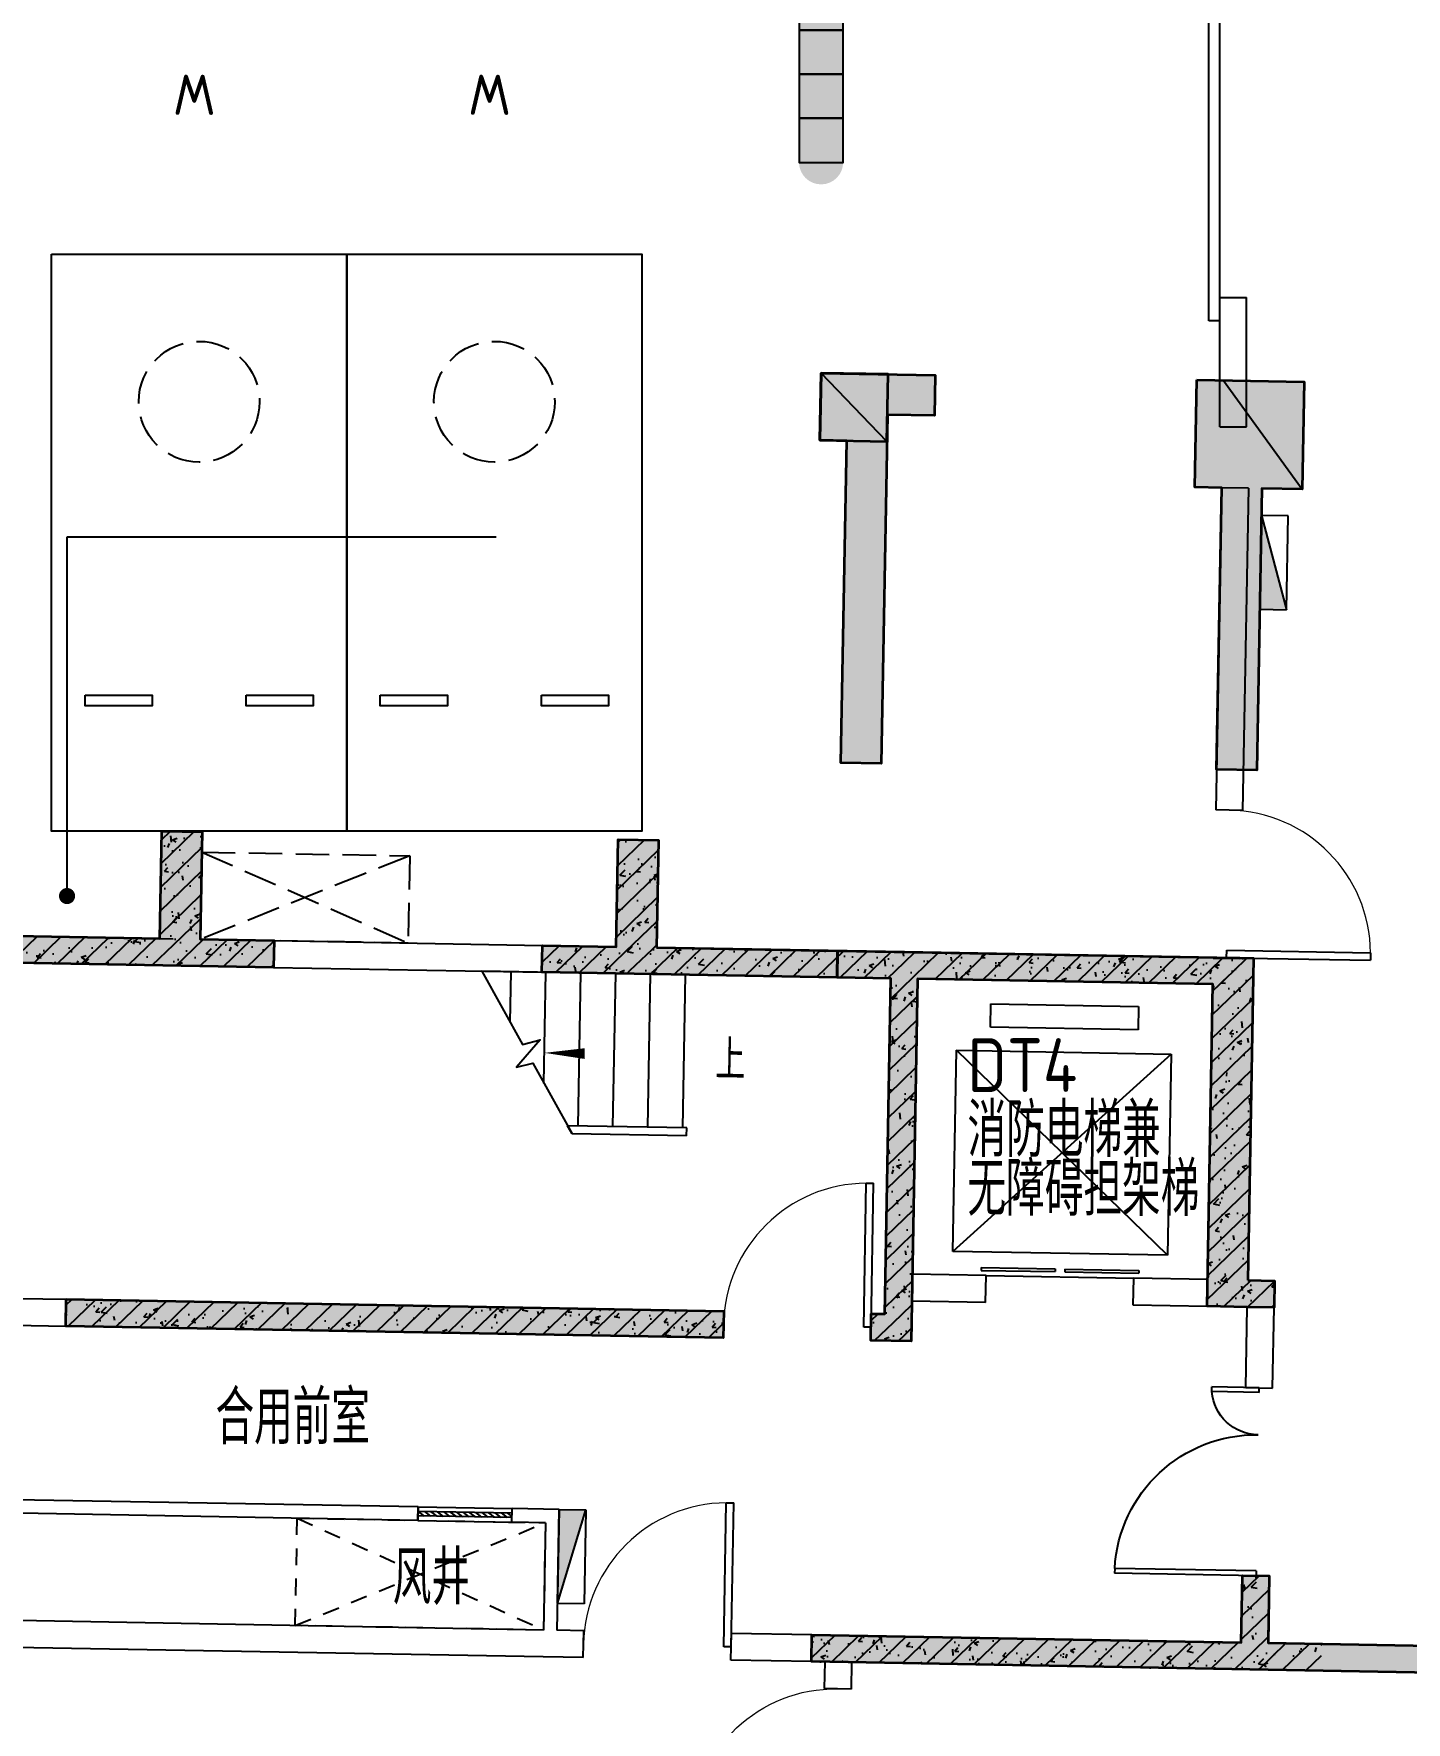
# Model space of a CAD drawing. Extents: x 512858 to 514372, y -232486 to -231710.
# Drawn here: x 512914.15 to 512924.38, y -232226.67 to -232214.09 of the extents above; entities that cross this region are included whole.
import ezdxf
from ezdxf.enums import TextEntityAlignment as Align

# ---------------------------------------------------------------- set-up
doc = ezdxf.new("R2010")
doc.units = 0
doc.header["$LTSCALE"] = 1000
for name, pattern in [('1#HXT-B2$0$CACHE2', [0.1875, 0.125, -0.0625]), ('1#HXT-B2$0$DASH', [0.35, 0.25, -0.1]), ('B1F_车位$0$__DASH', [0.35, 0.25, -0.1]), ('B1F_车位$0$DASH', [0.35, 0.25, -0.1]), ('DASH', [0.35, 0.25, -0.1])]:
    doc.linetypes.add(name, pattern=pattern)
doc.layers.get('0').update_dxf_attribs({"color": 252})
for name, color, linetype in [('1#HXT-B2$0$A-ANNO-50-SYMB', 252, 'Continuous'), ('1#HXT-B2$0$A-DOOR', 252, 'Continuous'), ('1#HXT-B2$0$A-FIRE-DOOR', 252, 'Continuous'), ('1#HXT-B2$0$A-HOLE-E', 252, 'Continuous'), ('1#HXT-B2$0$A-HOLE-H', 252, '1#HXT-B2$0$CACHE2'), ('1#HXT-B2$0$A-PATT-COLU', 252, 'Continuous'), ('1#HXT-B2$0$A-STAIR', 252, 'Continuous'), ('1#HXT-B2$0$A-STR-CONC-B', 252, 'Continuous'), ('1#HXT-B2$0$A-WALL-S', 252, 'Continuous'), ('1#HXT-B2$0$A-WINDOW', 252, 'Continuous'), ('_0', 252, 'Continuous'), ('A-ANNO-HATC-PATT', 252, 'Continuous'), ('A-ANNO-NOTE', 252, 'Continuous'), ('A-COLU-CONC', 252, 'Continuous'), ('A-DOOR-FIRE', 252, 'Continuous'), ('A-WALL-BLOK', 252, 'Continuous'), ('AA-WALL', 252, 'Continuous'), ('B1F_车位$0$A-PARK-W', 252, 'Continuous'), ('B1F_车位$0$AD-微型车位', 252, 'B1F_车位$0$DASH'), ('B1F_车位$0$P-减速带', 252, 'Continuous'), ('建-房间名称', 252, 'Continuous'), ('风井', 252, 'Continuous')]:
    doc.layers.add(name, color=color, linetype=linetype)
for name, color, linetype, lineweight in [('P-FIRE-FH', 252, 'Continuous', 25), ('s-colu-cons', 252, 'Continuous', 35), ('S-COLU-HATC', 252, 'Continuous', 25), ('S-WALL', 252, 'Continuous', 35), ('S-WALL-HATC', 252, 'Continuous', 25)]:
    doc.layers.add(name, color=color, linetype=linetype, lineweight=lineweight)
doc.styles.add('1#HXT-B2$0$_TCH_DIM', font='ROMAND', dxfattribs={"width": 0.75, "bigfont": 'HZFS'})
doc.styles.add('B1F_车位$0$CADReader_TextStyle', font='tssdeng.shx', dxfattribs={"height": 0.2, "bigfont": 'gbcbig.shx'})
doc.styles.add('邻里中心-雨水$0$STANDARD', font='GBENOR', dxfattribs={"bigfont": 'GBCBIG'})
pattern_1 = [(45, (0, 0), (-88.38834764831844, 88.38834764831844), []), (50, (0, 0), (358.6300913003767, -31.37606749129755), [37.5, -412.5]), (355, (0, 0), (-69.3756668065, 376.0960668500059), [30, -330]), (100.4514, (29.88584, -2.61467), (289.2546908570108, 344.7197710304768), [31.870095, -350.571056]), (46.1842, (0, 100), (533.6205243128222, -82.75950716450905), [56.25, -618.75]), (96.63560000000001, (44.4683725, 93.1033465), (467.3313527743517, 487.0589354502209), [47.805144, -525.8565]), (351.1842, (0, 100), (467.3309725668136, 487.0593004626623), [45, -495]), (21, (50, 75), (298.4535260592309, -201.3094453326694), [37.5, -412.5]), (325.9999999999999, (50, 75), (121.6576659607912, 362.5750225234264), [30, -330]), (71.4514, (74.8711165, 58.224197), (420.111314290745, 161.2652483549762), [31.870095, -350.571056]), (37.5, (0, 0), (6.079927658645312, 166.4469269156558), [0, -326, 0, -335, 0, -331.25]), (7.5, (0, 0), (131.5347687210743, 197.2058559411801), [0, -191, 0, -318.5, 0, -126.25]), (-32.5, (-111.5, 0), (266.9112180862045, -11.27743586718988), [0, -125, 0, -390, 0, -517.5]), (-42.50000000000001, (-161.5, 0), (291.5930846711931, 50.05249116615887), [0, -162.5, 0, -259, 0, -367.5])]

# ---------------------------------------------------------------- blocks, each defined once
blk = doc.blocks.new('A$C1A826BC4')
at = {"layer": 'S-WALL-HATC', "linetype": 'ByBlock'}
h = blk.add_hatch(color=256, dxfattribs=at)
h.dxf.hatch_style = 1
edge = h.paths.add_edge_path()
edge.add_line((-500.023742272635, 4499.989590971353), (-500.023742272635, 4499.999823057413))
edge.add_line((41049.99502414267, -2699.998694709648), (41049.99502414267, -2699.998885000037))
h.paths.add_polyline_path([(27749.96263950691, -5100.065193449031), (34149.98966924578, -5099.986356164853), (34149.99646506692, -4899.98635636596), (31249.99646707287, -4900.028677491442), (31249.99768022832, -4399.996621151222), (30949.99768022797, -4399.996621151135), (30949.99681364128, -4900.05044931767), (28049.96263950656, -4899.970984425599), (28049.96263950656, -1700.075359644514), (27749.96263950691, -1700.075359644601)])
h = blk.add_hatch(color=256, dxfattribs=at)
h.dxf.hatch_style = 1
h.paths.add_polyline_path([(40250.02198682342, 4499.999823057413), (41100.02198682307, 4499.999823057355), (41100.02198682307, 4199.999823057355), (40750.02198682307, 4199.999823057384), (40750.02198682318, 1600.044441057456), (40450.02198682342, 1600.044441057456), (40450.02198682342, 3999.999823057326), (40250.02198682342, 3999.999823057413)])
h = blk.add_hatch(color=256, dxfattribs=at)
h.dxf.hatch_style = 1
h.paths.add_polyline_path([(43049.96371232241, 4499.989590971323), (43850.01876637223, 4499.989590971265), (43850.01876637189, 3699.989590971352), (43550.01876637189, 3699.989591017133), (43549.96371232241, 3699.989591017307), (43549.96371232241, 1600.044441057573), (43249.96371232276, 1600.044441057573), (43249.96371232276, 3699.989591093617), (43049.96371232241, 3699.989591093617)])
h = blk.add_hatch(color=256, dxfattribs=at)
h.dxf.hatch_style = 1
h.paths.add_polyline_path([(35399.99498600001, 200.0014608728816), (35399.99498600001, 1000.000742807199), (35699.99498600001, 1000.000742807169), (35699.99498600001, 200.0014270814136), (36249.99375831138, 200.001334155415), (36249.99375831138, 0.0013341553567443), (34049.99445977727, 0.0015833667421248), (34049.99445977692, 200.0015833666839)])
h = blk.add_hatch(color=256, dxfattribs=at)
h.dxf.hatch_style = 1
h.paths.add_polyline_path([(39099.99681059527, 200.0008695230354), (40450.02198682342, 200.0000000000873), (40450.02198682342, 0), (38249.99375831138, 0.0009962412295863), (38249.99375831138, 200.0009962413169), (38799.99681059527, 200.0009033144452), (38799.99681059562, 1000.000742807257), (39099.99681059527, 1000.000742807257)])
h = blk.add_hatch(color=256, dxfattribs=at)
h.dxf.hatch_style = 1
edge = h.paths.add_edge_path()
edge.add_line((43549.99493299624, -2199.976482639235), (43749.99130579114, -2199.976482639235))
edge.add_line((43749.99130579119, -2199.976482639235), (43749.99130579119, -2400.00980396723))
edge.add_line((43749.99130579142, -2400.009803967318), (43549.99130579142, -2400.009803967318))
edge.add_line((43549.99130579107, -2400.009803967318), (43249.99492539926, -2400.009803967318))
edge.add_line((43249.99492539966, -2400.00980396723), (43249.99502414302, 7.13953e-11))
edge.add_line((43249.99502414267, 0), (41050.49502414267, 0))
edge.add_arc((41050.49502414302, -0.4999999999126885), 0.5, 90, 180)
edge.add_line((41049.99502414302, -0.4999999999126885), (41049.99502414302, -2699.998885000023))
edge.add_line((41049.99502414302, -2699.998885000037), (40750.00164714305, -2699.998885000037))
edge.add_line((40750.00164714305, -2699.998885000037), (40750.00164714305, -2499.998885000037))
edge.add_line((40750.0016471427, -2499.998885000037), (40849.99502414267, -2499.998885000037))
edge.add_line((40849.99502414267, -2499.998885000125), (40849.99502414267, -1.54614e-11))
edge.add_line((40849.99502414267, 0), (40450.02198682307, -2.7e-15))
edge.add_line((40450.02198682342, 0), (40450.02198682342, 200))
edge.add_line((40450.02198682342, 200.0000000000873), (43549.99502414302, 200.0000000000873))
edge.add_line((43549.99502414302, 200), (43549.99493299657, -2199.976482639308))
h = blk.add_hatch(color=256, dxfattribs=at)
h.dxf.hatch_style = 1
h.paths.add_polyline_path([(39649.98677622678, -2698.589054807991), (39649.98677622678, -2498.589054807904), (34749.99771314302, -2498.589054807991), (34749.99771314302, -2698.589054807991)])
at = {"layer": 'S-WALL-HATC'}
h = blk.add_hatch(color=256, dxfattribs=at)
h.dxf.hatch_style = 1
h.paths.add_polyline_path([(46749.9815794155, -3599.560744388582), (46749.98157941585, -5100.044353221456), (40350.02391563043, -5100.043351033848), (40350.02001244132, -4900.043351071887), (43550.02001244132, -4900.038909578143), (43549.99123931758, -4399.996621150989), (43749.99123931723, -4399.996621150989), (43750.01179351402, -4900.078200106189), (46449.98157941585, -4899.967226791923), (46449.9815794155, -3599.56074438864)])
at = {"layer": 'S-WALL', "linetype": 'ByBlock', "lineweight": 35}
for points in [[(40250.02198682342, 4499.999823057413), (41100.02198682307, 4499.999823057355), (41100.02198682307, 4199.999823057355), (40750.02198682307, 4199.999823057384), (40750.02198682318, 1600.044441057456), (40450.02198682342, 1600.044441057456), (40450.02198682342, 3999.999823057326), (40250.02198682342, 3999.999823057413), (40250.02198682342, 4499.999823057413)], [(43049.96371232241, 4499.989590971323), (43850.01876637223, 4499.989590971265), (43850.01876637189, 3699.989590971352), (43550.01876637189, 3699.989591017133), (43549.96371232241, 3699.989591017307), (43549.96371232241, 1600.044441057573), (43249.96371232276, 1600.044441057573), (43249.96371232276, 3699.989591093617), (43049.96371232241, 3699.989591093617), (43049.96371232241, 4499.989590971323)], [(41049.99502414267, -2699.998694709648), (41049.99502414302, -2699.998885000037)]]:
    blk.add_lwpolyline(points, dxfattribs=at)
at = {"layer": 'S-WALL', "linetype": 'ByBlock'}
for points in [[(35399.99498600001, 200.0014608728816), (35399.99498600001, 1000.000742807199), (35699.99498600001, 1000.000742807169), (35699.99498600001, 200.0014270814136), (36249.99375831138, 200.001334155415), (36249.99375831138, 0.0013341553567443), (34049.99445977727, 0.0015833667421248), (34049.99445977692, 200.0015833666839), (34049.99445977692, 200.0015833666839), (34049.99445977692, 200.0015833666839)], [(39099.99681059527, 200.0008695230354), (40450.02198682342, 200.0000000000873), (40450.02198682342, 0), (38249.99375831138, 0.0009962412295863), (38249.99375831138, 200.0009962413169), (38799.99681059527, 200.0009033144452), (38799.99681059562, 1000.000742807257), (39099.99681059527, 1000.000742807257)]]:
    blk.add_lwpolyline(points, close=True, dxfattribs=at)
at = {"layer": 'S-WALL', "linetype": 'ByBlock', "lineweight": 35}
blk.add_lwpolyline([(43549.99493299624, -2199.976482639235), (43749.99130579119, -2199.976482639235), (43749.99130579142, -2400.009803967318), (43549.99130579107, -2400.009803967318), (43549.99130579107, -2400.009803967318), (43249.99492539966, -2400.00980396723), (43249.99502414267, 0), (41050.49502414267, 8.73115e-11, 0.414213562373095), (41049.99502414302, -0.4999999999126885), (41049.99502414302, -2699.998885000037), (40750.00164714305, -2699.998885000037), (40750.0016471427, -2499.998885000037), (40849.99502414267, -2499.998885000125), (40849.99502414267, 0), (40450.02198682342, 0), (40450.02198682342, 200.0000000000873), (43549.99502414302, 200)], format="xyb", close=True, dxfattribs=at)
for points in [[(34749.99771314302, -2499.998885000125), (39649.98677622678, -2499.998885000125), (39649.98677622644, -2699.998885000037), (34749.99771314266, -2699.998885000037)], [(46749.9815794155, -3599.560744388582), (46749.98157941585, -5100.044353221456), (40350.02391563043, -5100.043351033848), (40350.02001244132, -4900.043351071887), (43550.02001244132, -4900.038909578143), (43549.99123931758, -4399.996621150989), (43749.99123931723, -4399.996621150989), (43750.01179351402, -4900.078200106189), (46449.98157941585, -4899.967226791923), (46449.9815794155, -3599.56074438864)]]:
    blk.add_lwpolyline(points, close=True, dxfattribs=at)
blk = doc.blocks.new('1#HXT-B2$0$$DorLib2D$00000127')
at = {"color": 0}
for points in [[(-0.5333333333328483, 0.7948983154366971), (-0.5333333333328483, 0.690405644187237)], [(-0.0333333333328483, 0.7948983154366971), (-0.5333333333328483, 0.7948983154366971)], [(-0.0333333333328483, 0.690405644187237), (-0.5333333333328483, 0.690405644187237)], [(-0.0333333333328483, 0.7948983154366971), (-0.0333333333328483, 0.690405644187237)], [(0.5333333333328483, 0.7948983154366971), (0.0333333333328483, 0.7948983154366971)], [(0.0333333333328483, 0.7948983154366971), (0.0333333333328483, 0.690405644187237)], [(0.5333333333328483, 0.690405644187237), (0.0333333333328483, 0.690405644187237)], [(0.5333333333328483, 0.7948983154366971), (0.5333333333328483, 0.690405644187237)], [(0.5, 0.4999999999999858), (-0.5, 0.4999999999999858)]]:
    blk.add_lwpolyline(points, dxfattribs=at)
blk = doc.blocks.new('1#HXT-B2$0$$DorLib2D$00000001')
for p, q in [((0.45, 0.9750000000000001), (0.5000000000000002, 0.9750000000000001)), ((0.45, 0), (0.45, 0.9750000000000001)), ((0.5, 0), (0.5, 0.9750000000000001)), ((0.5, 0), (0.45, 0))]:
    blk.add_line(p, q)
at = {"lineweight": 13}
blk.add_arc((0.475, 0), 0.975, 91.4692835813538, 180, dxfattribs=at)
blk = doc.blocks.new('1#HXT-B2$0$$WINLIB2D$00000039')
at = {"color": 0}
for points in [[(-0.4999999999983409, 0.5000000000445652), (-0.4999999999999964, -0.4999999999999716)], [(0.5000000000016591, 0.4999999999536158), (-0.4999999999983409, 0.5000000000445652)], [(0.4999999999983338, -0.5000000000463842), (0.4999999999999609, 0.4999999999999432)], [(-0.499999999999428, 0.1666666667124446), (0.500000000000572, 0.1666666666205998)], [(-0.4518745131427302, -0.1666666666260284), (-0.5000000000072298, 0.083585865078021)], [(-0.3838834764901549, -0.166666666632409), (-0.4479860405916831, 0.1666666667079113)], [(-0.3158924398378069, -0.166666666637866), (-0.3799950039392748, 0.1666666667006353)], [(-0.2479014031851996, -0.166666666645142), (-0.3120039672867243, 0.1666666666951784)], [(-0.1799103665328481, -0.1666666666505989), (-0.2440129306343159, 0.1666666666887977)], [(-0.1119193298802692, -0.1666666666569512), (-0.1760218939817904, 0.1666666666824455)], [(-0.0439282932278893, -0.1666666666633319), (-0.1080308573293216, 0.1666666666760648)], [(0.024062743424718, -0.1666666666696841), (-0.0400398206768031, 0.1666666666697125)], [(0.092053780077034, -0.1666666666751411), (0.0279512159755768, 0.1666666666642556)], [(0.1600448167296129, -0.1666666666815217), (0.0959422526280953, 0.1666666666578749)], [(0.2280358533819644, -0.166666666687874), (0.163933289280525, 0.1666666666505989)], [(0.2960268900345753, -0.1666666666942547), (0.231924325933047, 0.1666666666460657)], [(0.3640179266869801, -0.1666666667006069), (0.2999153625854838, 0.166666666639685)], [(0.4320089633395341, -0.1666666667060639), (0.3679063992380058, 0.166666666632409)], [(0.4999999999916831, -0.1666666667115209), (0.4358974358904746, 0.1666666666260568)], [(-0.500000000000572, -0.1666666666214951), (0.499999999999428, -0.1666666667124446)], [(0.4999999999983338, -0.5000000000463842), (-0.5000000000016662, -0.4999999999554348)]]:
    blk.add_lwpolyline(points, dxfattribs=at)
blk = doc.blocks.new('1#HXT-B2$0$$DorLib2D$00000225')
at = {"color": 0}
for p, q in [((0.4750000000000032, -0.0014478852985498), (0.4750000000000032, 0.7521225008925327)), ((0.4750000000000032, 0.7521225008925327), (0.5000000000000036, 0.7521225008925363)), ((0.5000000000000036, -0.0014478852985498), (0.5000000000000036, 0.7521225008925363)), ((-0.4999999999999982, -3.6e-15), (-0.5, 0.252035990386009)), ((-0.4750000000000014, 0.252035990386009), (-0.5, 0.252035990386009)), ((-0.4749999999999996, -3.6e-15), (-0.4750000000000014, 0.252035990386009)), ((-0.4749999999999996, -3.6e-15), (-0.4999999999999947, -3.6e-15)), ((0.4750000000000032, -0.0014478852985498), (0.4999999999999929, -0.0014478852985498))]:
    blk.add_line(p, q, dxfattribs=at)
for centre, radius, start, end in [((0.5046168020419071, -0.0019208093578129), 0.7546247204382253, 92.24926861260724, 179.7237749158362), ((-0.5007908120542499, 0.0025725639174823), 0.2507930763238999, 359.7898704778746, 84.09743784757413)]:
    blk.add_arc(centre, radius, start, end, dxfattribs=at)
blk = doc.blocks.new('1#HXT-B2')
at = {"layer": '1#HXT-B2$0$A-PATT-COLU'}
h = blk.add_hatch(dxfattribs=at)
h.set_pattern_fill('钢筋混凝土', color=256, scale=50, style=0)
h.set_pattern_definition(pattern_1)
h.paths.add_polyline_path([(-116556.9783406487, -998470.915148842), (-116856.9783406487, -998470.915148842), (-116856.9783406487, -999270.913841226), (-116690.311673982, -999337.5805078926), (-116556.9783406487, -999270.913841226)], flags=17)
h = blk.add_hatch(dxfattribs=at)
h.set_pattern_fill('钢筋混凝土', color=256, scale=50, style=0)
h.set_pattern_definition(pattern_1)
h.paths.add_polyline_path([(-113156.9722364807, -998470.9151488418), (-113456.9722364807, -998470.9151488418), (-113456.9722364807, -999270.9138412258), (-113323.6389031474, -999337.5805078926), (-113156.9722364807, -999270.9138412258)], flags=17)
h = blk.add_hatch(dxfattribs=at)
h.set_pattern_fill('钢筋混凝土', color=256, scale=50, style=0)
h.set_pattern_definition(pattern_1)
h.paths.add_polyline_path([(-118373.6419552311, -999337.5805078926), (-118406.9752885645, -999470.913841226), (-116656.9783406487, -999470.913841226), (-116690.311673982, -999337.5805078926), (-116856.9783406487, -999270.913841226), (-118206.9752885645, -999270.913841226)], flags=17)
h = blk.add_hatch(dxfattribs=at)
h.set_pattern_fill('钢筋混凝土', color=256, scale=50, style=0)
h.set_pattern_definition(pattern_1)
h.paths.add_polyline_path([(-116690.311673982, -999337.5805078926), (-116656.9783406487, -999470.913841226), (-116006.9752883644, -999470.9138412258), (-116006.9752883645, -999270.9138412258), (-116556.9783406487, -999270.913841226)], flags=17)
h = blk.add_hatch(dxfattribs=at)
h.set_pattern_fill('钢筋混凝土', color=256, scale=50, style=0)
h.set_pattern_definition(pattern_1)
h.paths.add_polyline_path([(-113323.6389031474, -999337.5805078926), (-113456.9722364807, -999270.9138412258), (-114006.9752887648, -999270.9138412258), (-114006.9752887648, -999470.9138412258), (-113356.9722364807, -999470.9138412258)], flags=17)
h = blk.add_hatch(dxfattribs=at)
h.set_pattern_fill('钢筋混凝土', color=256, scale=50, style=0)
h.set_pattern_definition(pattern_1)
h.paths.add_polyline_path([(-111306.9755047691, -999404.2471745592), (-111306.9755047691, -999270.9138412258), (-113156.9722364807, -999270.9138412258), (-113323.6389031474, -999337.5805078926), (-113356.9722364807, -999470.9138412258), (-111406.9755047691, -999470.9138412258)], flags=17)
h = blk.add_hatch(dxfattribs=at)
h.set_pattern_fill('钢筋混凝土', color=256, scale=50, style=0)
h.set_pattern_definition(pattern_1)
h.paths.add_polyline_path([(-108856.9755047691, -999370.9138412256), (-108706.9755047691, -999270.9138412256), (-111306.9755047691, -999270.9138412258), (-111306.9755047691, -999404.2471745592), (-111206.9755047691, -999470.9138412258), (-109006.9755047691, -999470.9138412256)], flags=17)
h = blk.add_hatch(dxfattribs=at)
h.set_pattern_fill('钢筋混凝土', color=256, scale=50, style=0)
h.set_pattern_definition(pattern_1)
h.paths.add_polyline_path([(-108856.9755047691, -999370.9138412256), (-109006.9755047691, -999470.9138412256), (-109006.975504769, -1001870.913841226), (-108856.975504769, -1001770.913841226), (-108706.975504769, -1001670.913841226), (-108706.9755047691, -999270.9138412256)], flags=17)
h = blk.add_hatch(dxfattribs=at)
h.set_pattern_fill('钢筋混凝土', color=256, scale=50, style=0)
h.set_pattern_definition(pattern_1)
h.paths.add_polyline_path([(-111306.9755047691, -999404.2471745592), (-111406.9755047691, -999470.9138412258), (-111406.975504769, -1001770.913841226), (-111306.975504769, -1001770.913841226), (-111206.975504769, -1001770.913841226), (-111206.9755047691, -999470.9138412258)], flags=17)
h = blk.add_hatch(dxfattribs=at)
h.set_pattern_fill('钢筋混凝土', color=256, scale=50, style=0)
h.set_pattern_definition(pattern_1)
h.paths.add_polyline_path([(-108506.9755047691, -1001870.913841226), (-108506.9755047691, -1001670.913841226), (-108706.975504769, -1001670.913841226), (-108856.975504769, -1001770.913841226), (-109006.975504769, -1001870.913841226)], flags=17)
h = blk.add_hatch(dxfattribs=at)
h.set_pattern_fill('钢筋混凝土', color=256, scale=50, style=0)
h.set_pattern_definition(pattern_1)
h.paths.add_polyline_path([(-111306.975504769, -1001770.913841226), (-111406.975504769, -1001770.913841226), (-111406.9755047691, -1001970.912752286), (-111306.9755047691, -1002070.912752286), (-111206.9755047692, -1002170.912752286), (-111206.975504769, -1001770.913841226)], flags=17)
h = blk.add_hatch(dxfattribs=at)
h.set_pattern_fill('钢筋混凝土', color=256, scale=50, style=0)
h.set_pattern_definition(pattern_1)
h.paths.add_polyline_path([(-117506.9752885646, -1001970.912752286), (-117506.9752885646, -1002170.912752286), (-112606.9752885647, -1002170.912752286), (-112606.9752885647, -1001970.912752286)], flags=17)
h = blk.add_hatch(dxfattribs=at)
h.set_pattern_fill('钢筋混凝土', color=256, scale=50, style=0)
h.set_pattern_definition(pattern_1)
h.paths.add_polyline_path([(-111306.9755047691, -1002070.912752286), (-111406.9755047691, -1001970.912752286), (-111506.9755047691, -1001970.912752286), (-111506.9755047691, -1002170.912752286), (-111206.9755047692, -1002170.912752286)], flags=17)
h = blk.add_hatch(dxfattribs=at)
h.set_pattern_fill('钢筋混凝土', color=256, scale=50, style=0)
h.set_pattern_definition(pattern_1)
h.paths.add_polyline_path([(-108506.975504769, -1003870.913841226), (-108706.975504769, -1003870.913841226), (-108706.975504769, -1004370.913841226), (-108606.975504769, -1004437.580507893), (-108506.975504769, -1004370.913841226)], flags=17)
h = blk.add_hatch(dxfattribs=at)
h.set_pattern_fill('钢筋混凝土', color=256, scale=50, style=0)
h.set_pattern_definition(pattern_1)
h.paths.add_polyline_path([(-108606.975504769, -1004437.580507893), (-108706.975504769, -1004370.913841226), (-111906.9755047691, -1004370.913841226), (-111906.9755047691, -1004570.913841226), (-108606.975504769, -1004570.913841226)], flags=17)
h = blk.add_hatch(dxfattribs=at)
h.set_pattern_fill('钢筋混凝土', color=256, scale=50, style=0)
h.set_pattern_definition(pattern_1)
h.paths.add_polyline_path([(-108106.975504769, -1004570.913841226), (-108106.975504769, -1004370.913841226), (-108506.975504769, -1004370.913841226), (-108606.975504769, -1004437.580507893), (-108606.975504769, -1004570.913841226)], flags=17)
at = {"layer": '1#HXT-B2$0$A-ANNO-50-SYMB'}
blk.add_lwpolyline([(-112806.9750723584, -1000070.913841226, 0, 0, 0), (-113976.9750723584, -1000070.913841226, 0, 80.00000000000001, 0), (-113676.9750723584, -1000070.913841226, 0, 0, 0)], format="xyseb", dxfattribs=at)
at = {"layer": '1#HXT-B2$0$A-HOLE-E', "linetype": '1#HXT-B2$0$DASH'}
blk.add_lwpolyline([(-116556.9783406481, -998620.9151492028), (-115006.9722364718, -998620.9151492026), (-115006.9722364717, -999270.9138416006), (-116556.978340648, -999270.9138416006)], close=True, dxfattribs=at)
for points in [[(-115006.9722364718, -998620.9151492026), (-116556.9783406621, -999270.9138412304)], [(-116556.9783406481, -998620.9151492028), (-115006.9752885648, -999270.913841226)]]:
    blk.add_lwpolyline(points, dxfattribs=at)
at = {"layer": '1#HXT-B2$0$A-HOLE-H'}
blk.add_lwpolyline([(-115756.9755048094, -1003570.916373802), (-113906.9755047305, -1003570.916373802), (-113906.9755047305, -1004370.913841225), (-115756.9755048094, -1004370.913841225)], close=True, dxfattribs=at)
for points in [[(-115756.975504734, -1004370.913841225), (-113906.9755047305, -1003570.916373809)], [(-115756.9755047349, -1003570.916373811), (-113906.9755047305, -1004370.913841225)]]:
    blk.add_lwpolyline(points, dxfattribs=at)
at = {"layer": '1#HXT-B2$0$A-STAIR'}
for p, q in [((-112936.9750723584, -999470.9138412258), (-114453.3852338722, -999470.9138412258)), ((-114236.9750723584, -999845.7472362418), (-114236.9750723584, -999470.9138412258)), ((-113976.9750723584, -1000296.08044621), (-113976.9750723584, -999470.9138412258)), ((-113716.9750723584, -1000610.913841226), (-113716.9750723584, -999470.9138412258)), ((-113456.9750723584, -1000610.913841226), (-113456.9750723584, -999470.9138412258)), ((-113196.9750723584, -1000610.913841226), (-113196.9750723584, -999470.9138412258)), ((-112936.9750723584, -1000610.913841226), (-112936.9750723584, -999470.9138412258)), ((-110656.9755047718, -999820.9138412228), (-110656.9755047717, -999645.9138412226)), ((-110656.9755047717, -999645.9138412226), (-109556.9755047754, -999645.9138412226)), ((-109556.9755047754, -999645.9138412226), (-109556.9755047755, -999820.9138412228)), ((-109556.9755047755, -999820.9138412228), (-110656.9755047718, -999820.9138412228)), ((-110906.9755047725, -1001495.913841218), (-110906.9755047725, -999995.9138412232)), ((-110906.9755047725, -999995.9138412232), (-109306.9755047678, -999995.9138412232)), ((-109306.9755047678, -999995.9138412232), (-110906.9755047725, -1001495.913841218)), ((-109306.975504768, -1001495.913841218), (-110906.9755047725, -999995.9138412232)), ((-109306.9755047678, -999995.9138412232), (-109306.975504768, -1001495.913841218)), ((-113760.5649108446, -1000670.913841226), (-113795.205926996, -1000610.913841226)), ((-112906.9750723584, -1000670.913841226), (-112906.9750723584, -1000610.913841226)), ((-109306.975504768, -1001495.913841218), (-110906.9755047725, -1001495.913841218))]:
    blk.add_line(p, q, dxfattribs=at)
for points in [[(-114453.3852338722, -999470.9138412258), (-114141.9156434473, -1000010.394996854), (-114011.5156568982, -999975.4544257656), (-114184.4078912658, -1000181.499367205), (-114062.0563400158, -1000148.715367855), (-113760.5649108446, -1000670.913841226)], [(-112906.9750723584, -1000610.913841226), (-113795.205926996, -1000610.913841226)], [(-112906.9750723584, -1000670.913841226), (-113760.5649108446, -1000670.913841226)]]:
    blk.add_lwpolyline(points, dxfattribs=at)
at = {"layer": '1#HXT-B2$0$A-STR-CONC-B'}
for p, q in [((-116856.9783406487, -998470.915148842), (-116856.9783406487, -999270.913841226)), ((-116556.9783406487, -998470.915148842), (-116856.9783406487, -998470.915148842)), ((-116556.9783406487, -998470.915148842), (-116556.9783406487, -999270.913841226)), ((-113456.9722364807, -998470.9151488418), (-113456.9722364807, -999270.9138412258)), ((-113156.9722364807, -998470.9151488418), (-113456.9722364807, -998470.9151488418)), ((-113156.9722364807, -998470.9151488418), (-113156.9722364807, -999270.9138412258)), ((-118206.9752885645, -999270.913841226), (-116856.9783406487, -999270.913841226)), ((-116556.9783406487, -999270.913841226), (-116006.9752883645, -999270.9138412258)), ((-116006.9752883645, -999270.9138412258), (-116006.9752883644, -999470.9138412258)), ((-113456.9722364807, -999270.9138412258), (-114006.9752887648, -999270.9138412258)), ((-114006.9752887648, -999470.9138412258), (-114006.9752887648, -999270.9138412258)), ((-111306.9755047691, -999270.9138412258), (-113156.9722364807, -999270.9138412258)), ((-108706.9755047691, -999270.9138412256), (-111306.9755047691, -999270.9138412258)), ((-108706.9755047691, -999270.9138412256), (-108706.975504769, -1001670.913841226)), ((-118406.9752885645, -999470.913841226), (-116656.9783406487, -999470.913841226)), ((-116656.9783406487, -999470.913841226), (-116006.9752883644, -999470.9138412258)), ((-113356.9722364807, -999470.9138412258), (-114006.9752887648, -999470.9138412258)), ((-111406.9755047691, -999470.9138412258), (-113356.9722364807, -999470.9138412258)), ((-111406.9755047691, -999470.9138412258), (-111406.975504769, -1001770.913841226)), ((-109006.9755047691, -999470.9138412256), (-111206.9755047691, -999470.9138412258)), ((-111206.9755047691, -999470.9138412258), (-111206.975504769, -1001770.913841226)), ((-109006.9755047691, -999470.9138412256), (-109006.975504769, -1001870.913841226)), ((-108506.9755047691, -1001670.913841226), (-108706.975504769, -1001670.913841226)), ((-108506.9755047691, -1001870.913841226), (-108506.9755047691, -1001670.913841226)), ((-111406.975504769, -1001770.913841226), (-111406.9755047691, -1001970.912752286)), ((-111206.975504769, -1001770.913841226), (-111206.9755047692, -1002170.912752286)), ((-117506.9752885646, -1001970.912752286), (-112606.9752885647, -1001970.912752286)), ((-117506.9752885646, -1001970.912752286), (-117506.9752885646, -1002170.912752286)), ((-112606.9752885647, -1001970.912752286), (-112606.9752885647, -1002170.912752286)), ((-111406.9755047691, -1001970.912752286), (-111506.9755047691, -1001970.912752286)), ((-111506.9755047691, -1002170.912752286), (-111506.9755047691, -1001970.912752286)), ((-108506.9755047691, -1001870.913841226), (-109006.975504769, -1001870.913841226)), ((-117506.9752885646, -1002170.912752286), (-112606.9752885647, -1002170.912752286)), ((-111206.9755047692, -1002170.912752286), (-111506.9755047691, -1002170.912752286)), ((-108706.975504769, -1003870.913841226), (-108706.975504769, -1004370.913841226)), ((-108506.975504769, -1003870.913841226), (-108706.975504769, -1003870.913841226)), ((-108506.975504769, -1003870.913841226), (-108506.975504769, -1004370.913841226)), ((-108706.975504769, -1004370.913841226), (-111906.9755047691, -1004370.913841226)), ((-111906.9755047691, -1004570.913841226), (-111906.9755047691, -1004370.913841226)), ((-108106.975504769, -1004370.913841226), (-108506.975504769, -1004370.913841226)), ((-108606.975504769, -1004570.913841226), (-111906.9755047691, -1004570.913841226)), ((-108106.975504769, -1004570.913841226), (-108606.975504769, -1004570.913841226))]:
    blk.add_line(p, q, dxfattribs=at)
at = {"layer": '1#HXT-B2$0$A-WALL-S'}
for p, q in [((-116006.9752883645, -999270.9138412258), (-114006.9752887648, -999270.9138412258)), ((-116006.9752883644, -999470.9138412258), (-114006.9752887648, -999470.9138412258)), ((-110656.9755047702, -1001670.913841226), (-111206.975504769, -1001670.913841226)), ((-109006.975504769, -1001670.913841226), (-109556.9755047702, -1001670.913841226)), ((-118606.9750723602, -1001970.912752286), (-117506.9752885646, -1001970.912752286)), ((-110656.9755047702, -1001870.913841226), (-111206.9755047691, -1001870.913841226)), ((-109006.975504769, -1001870.913841226), (-109556.9755047702, -1001870.913841226)), ((-108706.975504769, -1002470.913841222), (-108706.975504769, -1001870.913841226)), ((-108706.975504769, -1001870.913841226), (-108506.975504769, -1001870.913841226)), ((-108506.975504769, -1002470.913841222), (-108506.975504769, -1001870.913841226)), ((-118606.9750723603, -1002170.912752286), (-117506.9752885646, -1002170.912752286)), ((-114856.9755047296, -1003470.916373801), (-118156.9755047237, -1003470.916373814)), ((-113806.975504728, -1003470.916373796), (-114156.9755047296, -1003470.916373798)), ((-113806.975504728, -1003470.916373796), (-113806.9755047293, -1004370.913841226)), ((-114856.9755047292, -1003570.916373801), (-117956.9755047237, -1003570.916373813)), ((-113906.9755047282, -1003570.916373797), (-114156.9755047292, -1003570.916373798)), ((-113906.9755047282, -1003570.916373797), (-113906.9755047293, -1004370.913841226)), ((-113906.9755047293, -1004370.913841226), (-117956.9755047236, -1004370.913841226)), ((-113606.9755047342, -1004370.913841226), (-113806.9755047293, -1004370.913841226)), ((-111906.9755047691, -1004370.913841226), (-112506.9755047342, -1004370.913841226)), ((-113906.9755047292, -1004570.913841226), (-118056.9755047237, -1004570.913841226)), ((-113606.9755047342, -1004570.913841226), (-113906.9755047292, -1004570.913841226)), ((-111906.9755047691, -1004570.913841226), (-112506.9755047342, -1004570.913841226))]:
    blk.add_line(p, q, dxfattribs=at)
for points in [[(-110656.9755047702, -1001870.913841226), (-110656.9755047702, -1001670.913841226)], [(-109556.9755047702, -1001870.913841226), (-109556.9755047702, -1001670.913841226)], [(-112606.9752885648, -1002170.912752286), (-112606.9752885648, -1001970.912752286)], [(-111506.9752885648, -1002170.912752286), (-111506.9752885648, -1001970.912752286)], [(-108706.975504769, -1002470.913841222), (-108506.975504769, -1002470.913841222)], [(-114856.9755047292, -1003570.916373801), (-114856.9755047296, -1003470.916373801)], [(-114156.9755047292, -1003570.916373798), (-114156.9755047296, -1003470.916373798)], [(-108706.975504769, -1003870.913841222), (-108506.975504769, -1003870.913841222)], [(-113606.9755047342, -1004570.913841226), (-113606.9755047342, -1004370.913841226)], [(-112506.9755047342, -1004570.913841226), (-112506.9755047342, -1004370.913841226)]]:
    blk.add_lwpolyline(points, dxfattribs=at)
at = {"layer": '1#HXT-B2$0$A-DOOR', "xscale": 1100, "yscale": -200, "zscale": 200, "rotation": 180}
blk.add_blockref('1#HXT-B2$0$$DorLib2D$00000127', (-110106.9755047702, -1001770.913841226), dxfattribs=at)
at = {"layer": '1#HXT-B2$0$A-FIRE-DOOR', "zscale": 200}
for name, p, xscale, yscale, rotation in [('1#HXT-B2$0$$DorLib2D$00000001', (-112056.9752885648, -1002070.912752286), -1100, -1100, 180), ('1#HXT-B2$0$$DorLib2D$00000225', (-108606.975504769, -1003170.913841222), -1400, 1400, 90), ('1#HXT-B2$0$$DorLib2D$00000001', (-113056.9755047342, -1004470.913841226), -1100, -1100, 180)]:
    blk.add_blockref(name, p, dxfattribs=dict(at, xscale=xscale, yscale=yscale, rotation=rotation))
at = {"layer": '1#HXT-B2$0$A-WINDOW', "xscale": 700, "yscale": 100, "zscale": 100, "rotation": 180.0000000000008}
blk.add_blockref('1#HXT-B2$0$$WINLIB2D$00000039', (-114506.9755047294, -1003520.916373799), dxfattribs=at)
at = {"layer": '1#HXT-B2$0$A-ANNO-50-SYMB', "color": 212, "style": '1#HXT-B2$0$_TCH_DIM', "width": 0.75}
blk.add_text('上', height=297.6377952755905, dxfattribs=at).set_placement((-112701.9750723584, -1000245.913841226))
blk = doc.blocks.new('地下二层墙柱')
at = {"layer": 'S-COLU-HATC'}
blk.add_hatch(color=256, dxfattribs=at).paths.add_polyline_path([(1824351.759690032, 572380.3340365915), (1824360.716524204, 572880.253805276), (1823860.796755519, 572889.2106394481), (1823851.839921347, 572389.2908707636)])
at = {"linetype": 'ByBlock'}
for p, q in [((1824351.759690032, 572380.3340365915), (1823860.796755519, 572889.2106394481)), ((1826860.445498317, 572834.423610959), (1827446.013893021, 572023.2394028166))]:
    blk.add_line(p, q, dxfattribs=at)
at = {"layer": 's-colu-cons'}
blk.add_lwpolyline([(1824351.759690032, 572380.3340365915), (1824360.716524204, 572880.253805276), (1823860.796755519, 572889.2106394481), (1823851.839921347, 572389.2908707636)], close=True, dxfattribs=at)
blk = doc.blocks.new('$TwtSys$00000434')
for p, q in [((-0.5, 0.5), (-0.5, -0.5)), ((-0.5, -0.5), (0.5, 0.5)), ((0.5, 0.5), (-0.5, 0.5)), ((0.5, -0.5), (0.5, 0.5)), ((-0.5, -0.5), (0.5, -0.5))]:
    blk.add_line(p, q)
blk.add_solid([(0.5, -0.5), (0.5, 0.5), (-0.5, -0.5)])
blk = doc.blocks.new('A$C2B566C6E')
at = {"layer": 'P-FIRE-FH', "yscale": 199.9999999999999, "zscale": 700}
for p, xscale, rotation in [((54841.6638404968, -39190.20098071677), 700, 268.9735035642729), ((49607.74414309533, -46597.73765110478), -700, 268.9735608229119)]:
    blk.add_blockref('$TwtSys$00000434', p, dxfattribs=dict(at, xscale=xscale, rotation=rotation))
blk = doc.blocks.new('B1F_车位$0$减速垄')
at = {"layer": 'B1F_车位$0$P-减速带'}
for points in [[(180.2115401390474, 180.4116978887469), (180.612077946309, -180.4116978850216, -1)], [(4149.268893503119, 184.81761376746), (4149.669431310613, -176.0057820044458, 1)]]:
    blk.add_hatch(color=253, dxfattribs=at).paths.add_polyline_path(points)
at = {"layer": 'B1F_车位$0$P-减速带', "color": 253, "const_width": 0.2237249616022433}
blk.add_lwpolyline([(180.6120779456105, -180.4116978850216, -1), (180.2115401383489, 180.4116978887469)], format="xyb", dxfattribs=at)
at = {"layer": 'B1F_车位$0$P-减速带', "color": 8}
for points in [[(180.6120779456105, -180.4116978850216), (541.4354737184476, -180.0111600793898), (541.0349359109532, 180.8122356943786), (180.2115401383489, 180.4116978887469)], [(902.2588694640435, -179.6106222718954), (1263.082265236648, -179.2100844625384), (1262.681727429386, 181.6133113093674), (901.858331656782, 181.212773501873)], [(1623.905660982709, -178.809546655044), (1984.729056755314, -178.4090088494122), (1984.328518947819, 182.4143869224936), (1623.505123174982, 182.0138491168618)], [(2345.55245250091, -178.0084710419178), (2706.375848273747, -177.6079332344234), (2705.975310466019, 183.215462539345), (2345.151914693415, 182.8149247318506)], [(3067.199244018644, -177.2073954287916), (3428.022639791481, -176.8068576194346), (3427.622101983987, 184.0165381524712), (3066.798706211383, 183.6160003449768)], [(3788.846035537077, -176.4063198119402), (4149.669431309914, -176.0057820044458), (4149.26889350242, 184.81761376746), (3788.445497729816, 184.4170759599656)]]:
    blk.add_lwpolyline(points, close=True, dxfattribs=at)
at = {"layer": 'B1F_车位$0$P-减速带', "color": 253}
for points in [[(2706.375848273514, -177.6079332344234), (3067.199244018644, -177.2073954287916), (3066.798706211383, 183.6160003449768), (2705.975310465787, 183.215462539345)], [(3428.022639791481, -176.8068576212972), (3788.846035537077, -176.4063198119402), (3788.445497729816, 184.4170759599656), (3427.622101983987, 184.0165381524712)]]:
    blk.add_lwpolyline(points, close=True, dxfattribs=at)
at = {"layer": 'B1F_车位$0$P-减速带', "color": 8}
for points in [[(180.2115401383489, 180.4116978887469), (541.034935911186, 180.8122356943786), (180.6120779458433, -180.4116978850216), (541.4354737184476, -180.0111600793898)], [(901.8583316563163, 181.212773501873), (1262.681727429619, 181.6133113093674), (902.2588694635779, -179.6106222718954), (1263.082265236881, -179.2100844625384)], [(1623.505123174749, 182.0138491168618), (1984.328518948052, 182.4143869224936), (1623.905660982011, -178.809546655044), (1984.729056755314, -178.4090088494122)], [(2345.15191469295, 182.8149247318506), (2705.975310466485, 183.215462539345), (2345.552452500444, -178.0084710419178), (2706.375848273747, -177.6079332344234)], [(3066.798706211615, 183.6160003449768), (3427.62210198422, 184.0165381524712), (3067.19924401911, -177.2073954287916), (3428.022639791481, -176.8068576194346)], [(3788.445497729816, 184.4170759599656), (4149.268893502885, 184.81761376746), (3788.846035537077, -176.4063198119402), (4149.669431310147, -176.0057820044458)]]:
    blk.add_solid(points, dxfattribs=at)
at = {"layer": 'B1F_车位$0$P-减速带', "color": 253}
for points in [[(541.034935911186, 180.8122356943786), (901.8583316563163, 181.212773501873), (541.4354737184476, -180.0111600793898), (902.2588694635779, -179.6106222718954)], [(1262.681727429386, 181.6133113093674), (1623.505123174749, 182.0138491168618), (1263.082265236881, -179.210084464401), (1623.905660982011, -178.809546655044)], [(1984.328518947819, 182.4143869224936), (2345.15191469295, 182.8149247318506), (1984.729056755081, -178.4090088494122), (2345.552452500444, -178.0084710419178)], [(2705.975310466485, 183.215462539345), (3066.798706211615, 183.6160003449768), (2706.375848273979, -177.6079332344234), (3067.19924401911, -177.2073954287916)], [(3427.62210198422, 184.0165381524712), (3788.44549772935, 184.4170759599656), (3428.022639791481, -176.8068576194346), (3788.846035536844, -176.4063198119402)]]:
    blk.add_solid(points, dxfattribs=at)
blk = doc.blocks.new('B1F_车位$0$A$C7DEF2C06')
at = {"layer": 'B1F_车位$0$A-PARK-W', "ltscale": 1000}
for points in [[(-1100.000007629395, 4300), (1099.999992370605, 4300), (1099.999992370605, 0), (-1100.000007629395, 0)], [(-850.0000152587891, 1013.545161247253), (-350.0000076293945, 1013.545161247253), (-350.0000076293945, 933.5451612472534), (-850.0000076293945, 933.5451622009277)], [(349.9999923706055, 1013.545162200928), (849.9999923706055, 1013.545162200928), (849.9999923706055, 933.5451622009277), (349.9999923706055, 933.5451612472534)]]:
    blk.add_lwpolyline(points, close=True, dxfattribs=at)
at = {"layer": 'B1F_车位$0$A-PARK-W', "linetype": 'B1F_车位$0$__DASH'}
blk.add_circle((-7.6293945312e-06, 3200), 449.9999999999999, dxfattribs=at)
at = {"layer": 'B1F_车位$0$A-PARK-W', "style": 'B1F_车位$0$CADReader_TextStyle'}
blk.add_text('W', height=299.9999999999999, rotation=180, dxfattribs=at).set_placement((123.4111938476562, 5727.089138031006), align=Align.BOTTOM_LEFT)
blk = doc.blocks.new('B1F_车位$0$微型车停车位')
at = {"layer": 'B1F_车位$0$A-PARK-W', "ltscale": 1000, "extrusion": (2.154753655893724e-06, 3.684343053156277e-06, -0.9999999999908914), "rotation": 179.999998871306}
blk.add_blockref('B1F_车位$0$A$C7DEF2C06', (-0.0002601499170256, 4299.998865311438), dxfattribs=at)
blk = doc.blocks.new('$DorLib2D$00000126')
at = {"color": 0, "linetype": 'Continuous'}
for p, q in [((-0.5319999999956053, 0.5), (-0.5319999999956053, 0.900000000000091)), ((0.5320000000047003, 0.900000000000091), (0.5320000000047003, 0.5000000000002274))]:
    blk.add_line(p, q, dxfattribs=at)
at = {"color": 0, "linetype": 'DASH'}
for p, q in [((-0.5319999999956053, 0.900000000000091), (0.5320000000047003, 0.900000000000091)), ((-0.5319999999956053, 0.5), (0.5320000000047003, 0.5000000000002274))]:
    blk.add_line(p, q, dxfattribs=at)
blk = doc.blocks.new('$DorLib2D$00000001')
for p, q in [((0.45, 0.9750000000000001), (0.5000000000000002, 0.9750000000000001)), ((0.45, 0), (0.45, 0.9750000000000001)), ((0.5, 0), (0.5, 0.9750000000000001)), ((0.5, 0), (0.45, 0))]:
    blk.add_line(p, q)
at = {"lineweight": 13}
blk.add_arc((0.475, 0), 0.975, 91.4692835813538, 180, dxfattribs=at)

msp = doc.modelspace()

# ---------------------------------------------------------------- hatches: boundary and pattern name
at = {"layer": 'A-ANNO-HATC-PATT'}
msp.add_hatch(color=252, dxfattribs=at).paths.add_polyline_path([(512920.0184335792, -232216.6193025503), (512920.009476745, -232217.119222319), (512920.5093965137, -232217.1281791531), (512920.5183533478, -232216.6282593845)], flags=17)
at = {"layer": 'A-ANNO-NOTE'}
msp.add_hatch(color=252, dxfattribs=at).paths.add_polyline_path([(512914.4594950879, -232220.5157682979, 0.9999999999999999), (512914.3394950879, -232220.5157682979, 0.9999999999999999)], flags=17)

# ---------------------------------------------------------------- linework, layer by layer
at = {"layer": 'A-ANNO-NOTE', "color": 252}
for p, q in [((512914.3994950879, -232217.8383110394), (512917.5970388354, -232217.8383110394)), ((512914.3994950879, -232220.5157682979), (512914.3994950879, -232217.8383110394))]:
    msp.add_line(p, q, dxfattribs=at)
at = {"layer": 'A-COLU-CONC', "color": 252}
msp.add_lwpolyline([(512920.009476745, -232217.119222319), (512920.5093965137, -232217.1281791531), (512920.5183533478, -232216.6282593845), (512920.0184335792, -232216.6193025503)], close=True, dxfattribs=at)
at = {"layer": 'A-WALL-BLOK', "color": 252}
for p, q in [((512922.9885769287, -232217.018404162), (512922.9885769287, -232216.0550351112)), ((512923.1885769287, -232217.018404162), (512923.1885769287, -232216.0550351112)), ((512922.9885769287, -232217.018404162), (512923.1885769287, -232217.018404162)), ((512923.0032889952, -232217.4739102781), (512922.9597001401, -232219.8736555566)), ((512923.2032560105, -232217.4775424691), (512923.0032889952, -232217.4739102781)), ((512923.2032560105, -232217.4775424691), (512923.1596671554, -232219.8772877476)), ((512922.9397230895, -232220.9734741405), (512922.939597228, -232220.9804033301)), ((512923.1395642433, -232220.9840355211), (512922.939597228, -232220.9804033301)), ((512923.1396901047, -232220.9771063315), (512923.1395642433, -232220.9840355211)), ((512920.0460721902, -232226.2223627279), (512920.0424968873, -232226.4219090235)), ((512920.2460400955, -232226.2259455849), (512920.0460721902, -232226.2223627279)), ((512920.2460400955, -232226.2259455849), (512920.2424647926, -232226.4254918805))]:
    msp.add_line(p, q, dxfattribs=at)
for points in [[(512922.9885769287, -232216.0550351112), (512923.1885769287, -232216.0550351112)], [(512923.1596671554, -232219.8772877476), (512922.9597001401, -232219.8736555566)], [(512923.1396901047, -232220.9771063315), (512922.9397230895, -232220.9734741405)], [(512920.2424647926, -232226.4254918805), (512920.0424968873, -232226.4219090235)]]:
    msp.add_lwpolyline(points, dxfattribs=at)
at = {"layer": 'AA-WALL', "color": 252}
msp.add_line((512913.1417372678, -232220.797929519), (512915.1914046819, -232220.8346524441), dxfattribs=at)

# ---------------------------------------------------------------- block references
at = {"color": 252, "xscale": 0.001, "yscale": 0.001, "zscale": 0.001}
msp.add_blockref('地下二层墙柱', (511096.1576368237, -232789.5085131897), dxfattribs=at)
at = {"layer": '_0', "color": 252, "xscale": 0.001, "yscale": 0.001, "zscale": 0.001}
msp.add_blockref('A$C2B566C6E', (512868.5520050012, -232178.8408226774), dxfattribs=at)
at = {"layer": 'A-DOOR-FIRE', "color": 252, "zscale": 0.2}
for name, p, xscale, yscale, rotation in [('$DorLib2D$00000126', (512923.0885769287, -232213.3050351112), 5.5, 0.2, 90), ('$DorLib2D$00000001', (512923.0496951224, -232220.425380944), 1.1, 1.1, 268.9593967125322), ('$DorLib2D$00000001', (512920.1326279835, -232226.9736121915), 1.1, -1.1, 268.9735321936161)]:
    msp.add_blockref(name, p, dxfattribs=dict(at, xscale=xscale, yscale=yscale, rotation=rotation))
at = {"layer": 'B1F_车位$0$AD-微型车位', "color": 252, "extrusion": (2.154753657797612e-06, -3.684343052042807e-06, -0.9999999999908914), "xscale": 0.001, "yscale": 0.001, "zscale": 0.001, "rotation": 180}
for p in [(-512915.3838390566, -232215.7325510374, 1.96076871655039), (-512917.5838390564, -232215.7325510808, 1.960773457008592)]:
    msp.add_blockref('B1F_车位$0$微型车停车位', p, dxfattribs=at)
at = {"layer": 'B1F_车位$0$P-减速带', "color": 252, "xscale": 0.0009107163936434, "yscale": 0.0009107163936434, "zscale": 0.0009107163936434, "rotation": 269.9363979256362}
msp.add_blockref('B1F_车位$0$减速垄', (512920.0185861062, -232211.2698279989), dxfattribs=at)
at = {"layer": '风井', "color": 252, "xscale": 0.001, "yscale": 0.001, "zscale": 0.001}
for name, p, rotation in [('A$C1A826BC4', (512879.6939561731, -232220.3985647196, -3.8868127488e-06), 358.9735741809012), ('1#HXT-B2', (513049.8358561783, -231223.8163932789), 358.9732704377801)]:
    msp.add_blockref(name, p, dxfattribs=dict(at, rotation=rotation))

# ---------------------------------------------------------------- texts
at = {"layer": '建-房间名称', "color": 252, "style": '邻里中心-雨水$0$STANDARD'}
for s, p in [('DT4', (512921.1089868154, -232221.975818979)), ('消防电梯兼', (512921.1089868154, -232222.4591748598)), ('无障碍担架梯', (512921.1089868154, -232222.898764773)), ('合用前室', (512915.5056243428, -232224.6011082085, -2.9550219e-09)), ('风井', (512916.8261946702, -232225.7942831864))]:
    msp.add_text(s, height=0.4, dxfattribs=at).set_placement(p)

doc.saveas('drawing.dxf')
